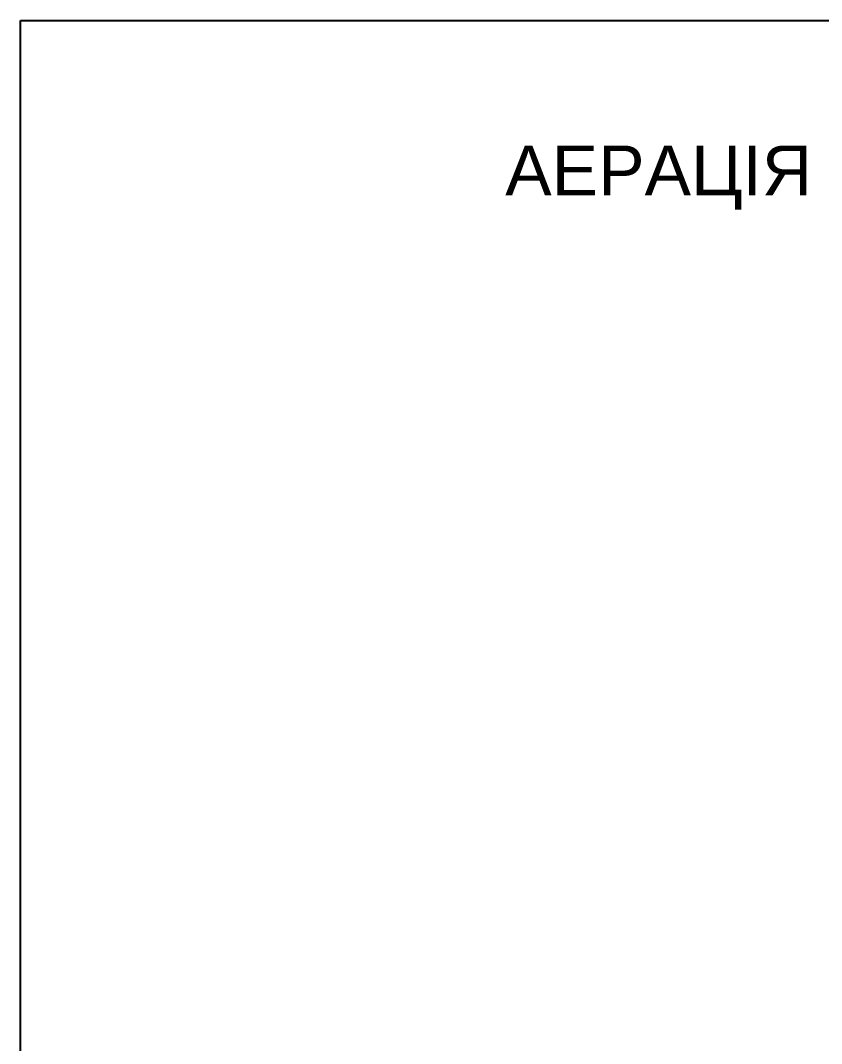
# Model space of a CAD drawing. Header units: millimetres. Extents: x 64469 to 69712, y 78667 to 80072.
# Drawn here: x 67600 to 68162, y 79354 to 80072 of the extents above; entities that cross this region are included whole.
import ezdxf

# ---------------------------------------------------------------- set-up
doc = ezdxf.new("R2010")
doc.units = ezdxf.units.MM
doc.styles.get("Standard").update_dxf_attribs({"font": 'arial.ttf'})

msp = doc.modelspace()

# ---------------------------------------------------------------- linework, layer by layer
msp.add_lwpolyline([(67600.03472371161, 80072.26456771477), (69711.60723362512, 80072.26456771477), (69711.60723362512, 78666.50318013037), (67600.03472371161, 78666.50318013037)], close=True)

# ---------------------------------------------------------------- texts
at = {"insert": (67940.38051006, 79984.42377470968), "char_height": 35, "attachment_point": 1}
msp.add_mtext_dynamic_manual_height_columns('АЕРАЦІЯ', width=7.162264046492055, gutter_width=12.5, heights=[0], dxfattribs=at)

doc.saveas('drawing.dxf')
